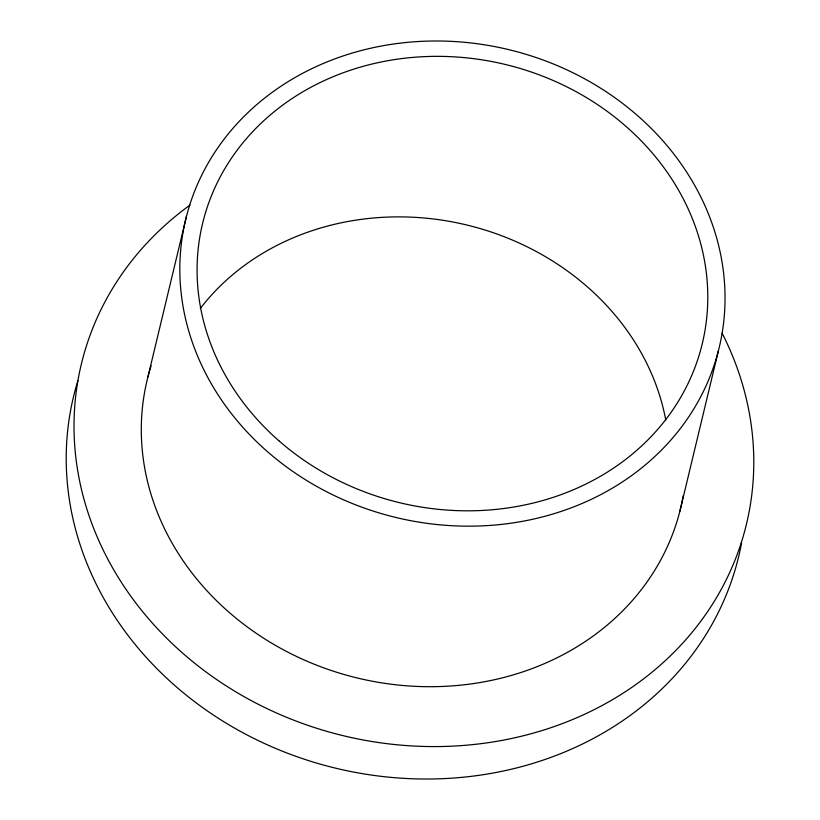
<?xml version="1.0" encoding="UTF-8"?>
<svg xmlns="http://www.w3.org/2000/svg" width="820" height="820" viewBox="0 0 820 820"><rect width="100%" height="100%" fill="white"/><g stroke="black" fill="none" stroke-linecap="round" stroke-linejoin="round"><path stroke-width="1.23" d="M147.938 376.872L186.478 216.347M679.852 511.352L718.392 350.816A274.331 240.629 13.5 0 0 371.255 48.103A274.331 240.629 13.5 0 0 267.648 451.82A274.331 240.629 13.5 0 0 718.392 350.816M200.275 308.525A256.967 225.397 13.5 0 1 466.344 224.895A256.967 225.397 13.5 0 1 665.737 419.983M741.546 543.035A342.053 300.028 13.5 0 1 334.437 767.889A342.053 300.028 13.5 0 1 77.89 380.685M722.143 333.238A342.053 300.028 13.5 0 1 585.644 713.769A342.053 300.028 13.5 0 1 138.16 606.031A342.053 300.028 13.5 0 1 189.953 205.113M683.265 495.546A274.331 240.629 13.5 0 1 356.638 677.832A274.331 240.629 13.5 0 1 151.105 365.792M279.343 441.17A256.967 225.397 13.5 0 0 701.561 346.563A256.967 225.397 13.5 0 0 376.401 63.007A256.967 225.397 13.5 0 0 279.343 441.17"/></g></svg>
